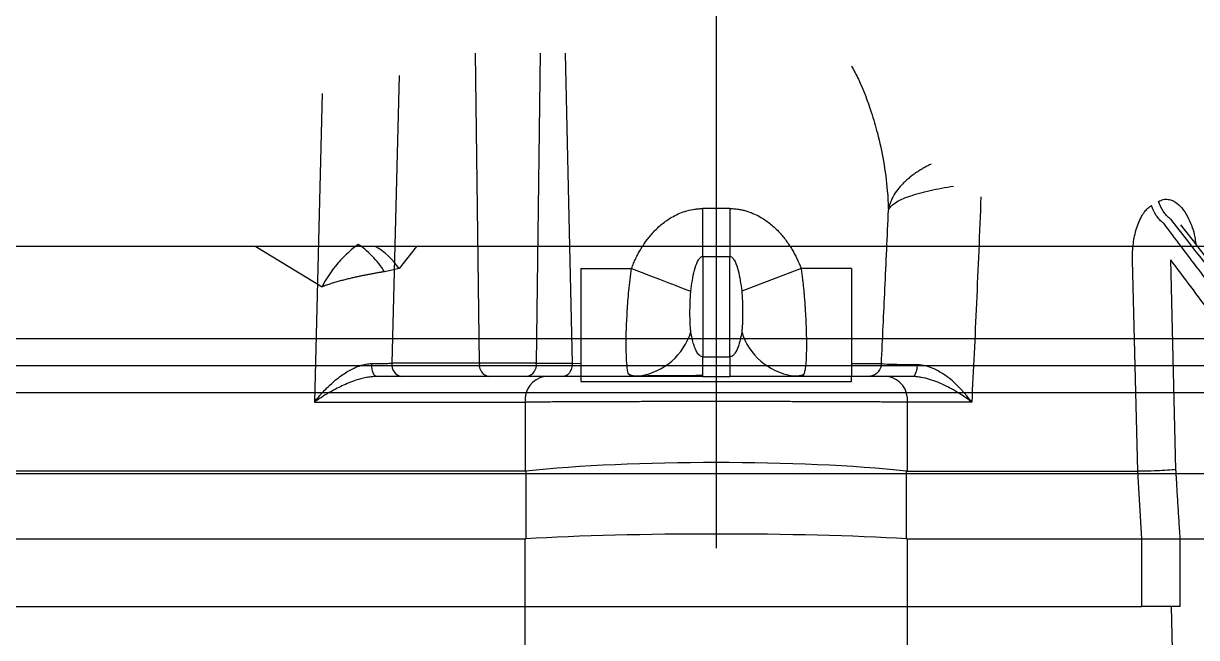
# Model space of a CAD drawing. Header units: millimetres. Extents: x 54215 to 67697, y 23496 to 56611.
# Drawn here: x 55650.33 to 55656.4, y 28498.66 to 28501.84 of the extents above; entities that cross this region are included whole.
import ezdxf

# ---------------------------------------------------------------- set-up
doc = ezdxf.new("R2010")
doc.units = ezdxf.units.MM

msp = doc.modelspace()

# ---------------------------------------------------------------- linework, layer by layer
at = {"color": 143, "true_color": 0x7aafdf}
for p, q in [((55653.9151, 28507.0919), (55653.9151, 28499.123)), ((55652.6897, 28500.0794), (55652.6699, 28501.6836)), ((55653.0039, 28501.6836), (55652.9841, 28500.0794)), ((55652.274, 28501.5692), (55652.2372, 28500.0794)), ((55651.8757, 28501.4746), (55651.8363, 28499.878)), ((55653.9851, 28500.8799), (55653.8451, 28500.8799)), ((55653.8451, 28500.6324), (55653.8451, 28500.8799)), ((55653.9851, 28500.8799), (55653.9851, 28500.6324)), ((55660.7966, 28500.6836), (55647.0337, 28500.6836)), ((55651.5341, 28500.6836), (55651.8757, 28500.4746)), ((55652.3642, 28500.6836), (55652.274, 28500.5692)), ((55653.8451, 28500.6324), (55653.9851, 28500.6324)), ((55653.8451, 28500.6324), (55653.8451, 28500.1131)), ((55653.9851, 28500.1131), (55653.9851, 28500.6324)), ((55653.2151, 28500.5706), (55653.4765, 28500.5706)), ((55653.2151, 28500.5706), (55653.2151, 28500.0106)), ((55654.3537, 28500.5706), (55654.0466, 28500.452)), ((55654.6151, 28500.5706), (55654.3537, 28500.5706)), ((55654.6151, 28500.5706), (55654.6151, 28500.0106)), ((55656.0948, 28499.5206), (55656.0679, 28500.6103)), ((55656.2925, 28499.5292), (55656.2657, 28500.6151)), ((55672.6751, 28500.2066), (55635.1551, 28500.2066)), ((55653.8451, 28500.1131), (55653.9851, 28500.1131)), ((55653.8451, 28500.0106), (55653.8451, 28500.1131)), ((55653.9851, 28500.1131), (55653.9851, 28500.0106)), ((55672.6751, 28500.0666), (55635.1551, 28500.0666)), ((55652.6897, 28500.0794), (55652.2372, 28500.0794)), ((55652.9841, 28500.0794), (55652.6897, 28500.0794)), ((55652.9841, 28500.0794), (55653.1703, 28500.0794)), ((55653.1703, 28500.0794), (55653.2151, 28500.0789)), ((55653.4765, 28500.0106), (55653.4632, 28500.0225)), ((55654.7691, 28500.077), (55654.6151, 28500.077)), ((55653.0254, 28500.0106), (55652.1558, 28500.0106)), ((55653.4765, 28500.0106), (55653.2151, 28500.0106)), ((55653.8451, 28500.0106), (55653.9851, 28500.0106)), ((55654.3537, 28500.0106), (55654.2979, 28500.0106)), ((55654.6151, 28500.0106), (55654.3537, 28500.0106)), ((55654.9308, 28500.0106), (55654.8049, 28500.0106)), ((55672.8151, 28499.9266), (55635.0151, 28499.9266)), ((55672.8151, 28499.9266), (55635.0151, 28499.9266)), ((55651.8363, 28499.878), (55652.9265, 28499.878)), ((55652.9265, 28499.878), (55652.9265, 28499.5206)), ((55654.9037, 28499.5206), (55654.9037, 28499.878)), ((55655.2364, 28499.878), (55654.9037, 28499.878)), ((55666.9435, 28499.5066), (55640.8868, 28499.5066)), ((55652.9265, 28499.5206), (55646.739, 28499.5206)), ((55652.9306, 28499.5209), (55652.9306, 28499.1708)), ((55654.8997, 28499.1708), (55654.8997, 28499.5209)), ((55654.9037, 28499.5206), (55656.0948, 28499.5206)), ((55656.1164, 28499.1706), (55656.0948, 28499.5206)), ((55646.6883, 28499.1706), (55652.9253, 28499.1706)), ((55652.9253, 28499.1706), (55652.9253, 28498.8206)), ((55654.9049, 28498.8206), (55654.9049, 28499.1706)), ((55654.9049, 28499.1706), (55656.1164, 28499.1706)), ((55656.1164, 28498.8206), (55656.1164, 28499.1706)), ((55656.3145, 28499.1706), (55657.1558, 28499.1706)), ((55646.697, 28498.8206), (55652.9253, 28498.8206)), ((55652.9253, 28498.8206), (55652.9253, 28498.5966)), ((55654.9049, 28498.5966), (55654.9049, 28498.8206)), ((55654.9049, 28498.8206), (55656.1164, 28498.8206)), ((55656.2986, 28497.6282), (55656.2692, 28498.8206))]:
    msp.add_line(p, q, dxfattribs=at)
at = {"color": 143, "true_color": 0x7aafdf, "flags": 128}
for points in [[(55653.134, 28501.6836), (55653.1515, 28500.9112), (55653.1703, 28500.0794)], [(55653.4765, 28500.5706), (55653.5263, 28500.5514), (55653.575, 28500.5326), (55653.6213, 28500.5147), (55653.6642, 28500.4981), (55653.7028, 28500.4833), (55653.736, 28500.4704), (55653.7632, 28500.4599), (55653.7837, 28500.452)]]:
    msp.add_lwpolyline(points, dxfattribs=at)
at = {"color": 143, "true_color": 0x7aafdf}
for centre, radius, start, end in [((55651.9689, 28500.3654), 0.3669, 33.74176, 60.15866), ((55653.4674, 28500.3409), 0.3314, 279.50345, 342.63682), ((55654.3628, 28500.3409), 0.3314, 197.36314, 260.49478), ((55652.2987, 28500.0715), 0.0621, 172.69985, 258.77449), ((55652.7513, 28500.0715), 0.0621, 172.69985, 258.77449), ((55652.9226, 28500.0715), 0.0621, 281.2255, 7.30016), ((55653.0484, 28499.8903), 0.1225, 100.82956, 185.78833), ((55654.7818, 28499.8903), 0.1225, 354.21171, 79.17046)]:
    msp.add_arc(centre, radius, start, end, dxfattribs=at)
for centre, major_axis, ratio, start_param, end_param in [((55653.9151, 28499.411), (-1.4, 0), 0.110419, 3.932424, 5.492354), ((55653.9151, 28526.2709), (0.9899, 26.7502), 0.037007, 3.142962, 3.147026), ((55653.9151, 28526.2709), (-0.9899, 26.7502), 0.037007, 3.136159, 3.140223), ((55653.9151, 28499.1097), (-1.4, 0), 0.061428, 3.932424, 5.492354), ((55653.9151, 28510.6224), (0.9972, 11.4514), 0.085813, 3.149065, 3.154346), ((55653.9151, 28510.6224), (-0.9972, 11.4514), 0.085813, 3.128839, 3.13412)]:
    msp.add_ellipse(centre, major_axis=major_axis, ratio=ratio, start_param=start_param, end_param=end_param, dxfattribs=at)
for points, knots in [([(55654.6151, 28501.6164), (55654.6271, 28501.5942), (55654.669, 28501.5168), (55654.7109, 28501.4003), (55654.7531, 28501.2586), (55654.7822, 28501.123), (55654.8002, 28500.9897), (55654.8041, 28500.905), (55654.8056, 28500.8717)], [0, 0, 0, 0, 0.09389, 0.327145, 0.470827, 0.663425, 0.867369, 1, 1, 1, 1]), ([(55655.027, 28501.1106), (55655.0209, 28501.1075), (55655.0085, 28501.1011), (55654.9899, 28501.0908), (55654.971, 28501.0796), (55654.952, 28501.0674), (55654.933, 28501.0542), (55654.9145, 28501.04), (55654.8966, 28501.0247), (55654.8753, 28501.0043), (55654.8517, 28500.9774), (55654.8327, 28500.9485), (55654.8198, 28500.922), (55654.8108, 28500.8983), (55654.8074, 28500.8809), (55654.8056, 28500.8717)], [0, 0, 0, 0, 0.053268, 0.108916, 0.166929, 0.227257, 0.289818, 0.35449, 0.421117, 0.489503, 0.610565, 0.743528, 0.816083, 0.90213, 1, 1, 1, 1]), ([(55654.8056, 28500.8717), (55654.8103, 28500.885), (55654.8225, 28500.898), (55654.8603, 28500.9224), (55654.8858, 28500.9339), (55654.9471, 28500.955), (55654.9828, 28500.9646), (55655.0596, 28500.9818), (55655.1007, 28500.9894), (55655.1413, 28500.9964)], [0, 0, 0, 0, 0.25, 0.25, 0.5, 0.5, 0.75, 0.75, 1, 1, 1, 1]), ([(55655.2839, 28500.9412), (55655.2802, 28500.8479), (55655.2729, 28500.6643), (55655.2611, 28500.3938), (55655.2492, 28500.1327), (55655.2406, 28499.9618), (55655.2364, 28499.878)], [0, 0, 0, 0, 0.263128, 0.517502, 0.763124, 1, 1, 1, 1]), ([(55653.4765, 28500.5706), (55653.4801, 28500.5794), (55653.487, 28500.5965), (55653.4984, 28500.6212), (55653.5102, 28500.6447), (55653.5278, 28500.6761), (55653.5529, 28500.7142), (55653.5899, 28500.7594), (55653.6334, 28500.8009), (55653.6878, 28500.8391), (55653.7428, 28500.864), (55653.789, 28500.8752), (55653.8201, 28500.879), (55653.8366, 28500.8796), (55653.8451, 28500.8799)], [0, 0, 0, 0, 0.055289, 0.10855, 0.159858, 0.209297, 0.319838, 0.427334, 0.552074, 0.671355, 0.816413, 0.903121, 0.949879, 1, 1, 1, 1]), ([(55653.9851, 28500.8799), (55653.9941, 28500.8796), (55654.0111, 28500.879), (55654.0353, 28500.8759), (55654.0576, 28500.8712), (55654.0955, 28500.8604), (55654.1436, 28500.8384), (55654.1978, 28500.8002), (55654.241, 28500.7587), (55654.2778, 28500.7136), (55654.3075, 28500.6683), (55654.333, 28500.6204), (55654.3467, 28500.5876), (55654.3537, 28500.5706)], [0, 0, 0, 0, 0.052693, 0.1000083, 0.1428724, 0.1863383, 0.3315386, 0.450244, 0.5746665, 0.6815177, 0.7917747, 0.8919739, 1, 1, 1, 1]), ([(55654.7691, 28500.077), (55654.7754, 28500.2061), (55654.7882, 28500.4709), (55654.7997, 28500.7359), (55654.8056, 28500.8717)], [0, 0, 0, 0, 0.487419, 1, 1, 1, 1]), ([(55656.0679, 28500.6103), (55656.0678, 28500.617), (55656.0676, 28500.6303), (55656.0681, 28500.6503), (55656.0692, 28500.67), (55656.0717, 28500.6965), (55656.0765, 28500.7291), (55656.0856, 28500.768), (55656.0979, 28500.8049), (55656.1131, 28500.8369), (55656.1296, 28500.8623), (55656.1468, 28500.8819), (55656.1596, 28500.8908), (55656.1659, 28500.8952)], [0, 0, 0, 0, 0.059119, 0.117772, 0.176087, 0.234193, 0.354897, 0.472358, 0.599796, 0.720967, 0.818638, 0.91088, 1, 1, 1, 1]), ([(55656.2282, 28500.8035), (55656.2148, 28500.8145), (55656.2019, 28500.8286), (55656.1802, 28500.8605), (55656.1716, 28500.8781), (55656.1659, 28500.8952)], [0, 0, 0, 0, 0.5, 0.5, 1, 1, 1, 1]), ([(55656.2022, 28500.9168), (55656.2103, 28500.9207), (55656.2262, 28500.9284), (55656.2516, 28500.929), (55656.2761, 28500.922), (55656.3033, 28500.9051), (55656.3325, 28500.8744), (55656.3656, 28500.8165), (55656.3885, 28500.7549), (55656.3938, 28500.7086), (55656.3951, 28500.6967)], [0, 0, 0, 0, 0.09283, 0.183851, 0.269072, 0.357475, 0.495606, 0.64615, 0.90838, 1, 1, 1, 1]), ([(55656.2638, 28500.8251), (55656.2505, 28500.8361), (55656.2376, 28500.8503), (55656.2162, 28500.8821), (55656.2078, 28500.8997), (55656.2022, 28500.9168)], [0, 0, 0, 0, 0.5, 0.5, 1, 1, 1, 1]), ([(55656.2282, 28500.8035), (55656.288, 28500.7243), (55656.4099, 28500.5624), (55656.5959, 28500.3137), (55656.7889, 28500.0543), (55656.9888, 28499.7841), (55657.1242, 28499.6), (55657.1931, 28499.5063)], [0, 0, 0, 0, 0.184526, 0.376783, 0.576778, 0.784517, 1, 1, 1, 1]), ([(55657.3008, 28499.5234), (55657.1445, 28499.728), (55656.8188, 28500.1546), (55656.4897, 28500.576), (55656.3185, 28500.7952)], [0, 0, 0, 0, 0.479846, 1, 1, 1, 1]), ([(55652.0625, 28500.6947), (55652.0443, 28500.6811), (55652.0266, 28500.6662), (55651.9913, 28500.6334), (55651.9739, 28500.6156), (55651.925, 28500.559), (55651.8964, 28500.5171), (55651.8757, 28500.4746)], [0, 0, 0, 0, 0.25, 0.25, 0.5, 0.5, 1, 1, 1, 1]), ([(55652.1991, 28500.5532), (55652.1812, 28500.5808), (55652.1585, 28500.6098), (55652.1099, 28500.6601), (55652.0846, 28500.6809), (55652.0625, 28500.6947)], [0, 0, 0, 0, 0.5, 0.5, 1, 1, 1, 1]), ([(55653.7837, 28500.452), (55653.7857, 28500.4704), (55653.7883, 28500.4893), (55653.7944, 28500.526), (55653.798, 28500.5437), (55653.8068, 28500.5771), (55653.8119, 28500.5928), (55653.8217, 28500.613), (55653.8254, 28500.6191), (55653.8319, 28500.6263), (55653.8342, 28500.6284), (55653.8393, 28500.6313), (55653.8421, 28500.632), (55653.8451, 28500.6324)], [0, 0, 0, 0, 0.25, 0.25, 0.5, 0.5, 0.75, 0.75, 0.875, 0.875, 0.9375, 0.9375, 1, 1, 1, 1]), ([(55653.9851, 28500.6324), (55653.9881, 28500.632), (55653.991, 28500.6314), (55653.9962, 28500.6283), (55653.9986, 28500.6261), (55654.0051, 28500.6187), (55654.0087, 28500.6126), (55654.0185, 28500.5924), (55654.0236, 28500.5766), (55654.0323, 28500.5433), (55654.0359, 28500.5257), (55654.042, 28500.4891), (55654.0445, 28500.4703), (55654.0466, 28500.452)], [0, 0, 0, 0, 0.0625, 0.0625, 0.125, 0.125, 0.25, 0.25, 0.5, 0.5, 0.75, 0.75, 1, 1, 1, 1]), ([(55652.274, 28500.5692), (55652.2693, 28500.5679), (55652.26, 28500.5655), (55652.2452, 28500.5621), (55652.2301, 28500.5589), (55652.2148, 28500.5559), (55652.2042, 28500.5541), (55652.1991, 28500.5532)], [0, 0, 0, 0, 0.211977, 0.417945, 0.617925, 0.811936, 1, 1, 1, 1]), ([(55653.4632, 28500.0225), (55653.463, 28500.0226), (55653.4586, 28500.0264), (55653.4524, 28500.0661), (55653.4471, 28500.1639), (55653.4518, 28500.3167), (55653.462, 28500.4566), (55653.4716, 28500.5317), (55653.4765, 28500.5706)], [0, 0, 0, 0, 0.005071, 0.147994, 0.425493, 0.703687, 0.846218, 1, 1, 1, 1]), ([(55654.3537, 28500.5706), (55654.355, 28500.5616), (55654.3574, 28500.5437), (55654.3608, 28500.5168), (55654.3638, 28500.4902), (55654.3666, 28500.4639), (55654.3701, 28500.4268), (55654.3739, 28500.3782), (55654.3778, 28500.3126), (55654.3805, 28500.2423), (55654.3815, 28500.1744), (55654.3806, 28500.1178), (55654.3782, 28500.076), (55654.3745, 28500.0466), (55654.3702, 28500.0286), (55654.3653, 28500.0178), (55654.36, 28500.0118), (55654.3558, 28500.011), (55654.3537, 28500.0106)], [0, 0, 0, 0, 0.030926, 0.061687, 0.092286, 0.122726, 0.153012, 0.222094, 0.295354, 0.3961, 0.50011, 0.59693, 0.691041, 0.767718, 0.839841, 0.893043, 0.946423, 1, 1, 1, 1]), ([(55657.1558, 28499.4121), (55657.0768, 28499.5198), (55656.9223, 28499.7306), (55656.6949, 28500.0387), (55656.4773, 28500.3322), (55656.3351, 28500.5223), (55656.2657, 28500.6151)], [0, 0, 0, 0, 0.267315, 0.523086, 0.767313, 1, 1, 1, 1]), ([(55652.0748, 28500.5303), (55652.0687, 28500.529), (55652.056, 28500.5263), (55652.0362, 28500.5218), (55652.0151, 28500.5169), (55651.9928, 28500.5113), (55651.9696, 28500.5052), (55651.9458, 28500.4985), (55651.9218, 28500.4912), (55651.8979, 28500.4832), (55651.8832, 28500.4775), (55651.8757, 28500.4746)], [0, 0, 0, 0, 0.0825618, 0.1722584, 0.2690914, 0.3730622, 0.4841715, 0.6024199, 0.7278074, 0.8603342, 1, 1, 1, 1]), ([(55652.1991, 28500.5532), (55652.1935, 28500.5523), (55652.1825, 28500.5505), (55652.1653, 28500.5475), (55652.1478, 28500.5444), (55652.1299, 28500.5411), (55652.1117, 28500.5377), (55652.0933, 28500.5341), (55652.081, 28500.5315), (55652.0748, 28500.5303)], [0, 0, 0, 0, 0.1414379, 0.2833414, 0.425715, 0.5685633, 0.7118906, 0.8557014, 1, 1, 1, 1]), ([(55653.7837, 28500.242), (55653.7827, 28500.2488), (55653.782, 28500.2556), (55653.7808, 28500.2704), (55653.7804, 28500.2785), (55653.7794, 28500.3034), (55653.7791, 28500.3213), (55653.7791, 28500.3582), (55653.7794, 28500.3773), (55653.7804, 28500.4057), (55653.7808, 28500.4152), (55653.782, 28500.4336), (55653.7827, 28500.4426), (55653.7837, 28500.452)], [0, 0, 0, 0, 0.125, 0.125, 0.25, 0.25, 0.5, 0.5, 0.75, 0.75, 0.875, 0.875, 1, 1, 1, 1]), ([(55654.0466, 28500.452), (55654.0476, 28500.4426), (55654.0483, 28500.4336), (55654.0494, 28500.4152), (55654.0499, 28500.4057), (55654.0509, 28500.3772), (55654.0511, 28500.3582), (55654.0511, 28500.3213), (55654.0509, 28500.3033), (55654.0499, 28500.2784), (55654.0494, 28500.2704), (55654.0483, 28500.2557), (55654.0476, 28500.2488), (55654.0466, 28500.242)], [0, 0, 0, 0, 0.125, 0.125, 0.25, 0.25, 0.5, 0.5, 0.75, 0.75, 0.875, 0.875, 1, 1, 1, 1]), ([(55653.8123, 28500.1421), (55653.8105, 28500.1455), (55653.8086, 28500.1493), (55653.8053, 28500.1569), (55653.8038, 28500.1608), (55653.7994, 28500.1727), (55653.7969, 28500.1809), (55653.79, 28500.2065), (55653.7864, 28500.2246), (55653.7837, 28500.242)], [0, 0, 0, 0, 0.125, 0.125, 0.25, 0.25, 0.5, 0.5, 1, 1, 1, 1]), ([(55654.0466, 28500.242), (55654.0445, 28500.2289), (55654.042, 28500.2154), (55654.0358, 28500.1891), (55654.0322, 28500.1765), (55654.0235, 28500.1527), (55654.0184, 28500.1414), (55654.0085, 28500.127), (55654.0049, 28500.1227), (55653.9983, 28500.1175), (55653.9961, 28500.116), (55653.991, 28500.114), (55653.9881, 28500.1136), (55653.9851, 28500.1131)], [0, 0, 0, 0, 0.25, 0.25, 0.5, 0.5, 0.75, 0.75, 0.875, 0.875, 0.9375, 0.9375, 1, 1, 1, 1]), ([(55653.8451, 28500.1131), (55653.8411, 28500.1137), (55653.8374, 28500.1144), (55653.8309, 28500.118), (55653.828, 28500.1204), (55653.8202, 28500.1285), (55653.816, 28500.1351), (55653.8123, 28500.1421)], [0, 0, 0, 0, 0.25, 0.25, 0.5, 0.5, 1, 1, 1, 1]), ([(55651.8363, 28499.878), (55651.8415, 28499.8847), (55651.8509, 28499.8968), (55651.8647, 28499.9131), (55651.8808, 28499.9312), (55651.8999, 28499.9511), (55651.9255, 28499.9754), (55651.9528, 28499.9986), (55651.9822, 28500.0202), (55652.0104, 28500.0385), (55652.0293, 28500.0482), (55652.0383, 28500.0528)], [0, 0, 0, 0, 0.101912, 0.185072, 0.249479, 0.382384, 0.499071, 0.642693, 0.773811, 0.892763, 1, 1, 1, 1]), ([(55652.0383, 28500.0528), (55652.0439, 28500.0554), (55652.0549, 28500.0605), (55652.0715, 28500.0667), (55652.0875, 28500.0716), (55652.103, 28500.0751), (55652.118, 28500.0774), (55652.1277, 28500.0778), (55652.1325, 28500.078)], [0, 0, 0, 0, 0.185565, 0.362574, 0.531698, 0.693707, 0.84948, 1, 1, 1, 1]), ([(55652.1325, 28500.078), (55652.1393, 28500.078), (55652.1533, 28500.0782), (55652.1665, 28500.0784), (55652.1733, 28500.0784)], [0, 0, 0, 0, 0.487095, 1, 1, 1, 1]), ([(55652.1558, 28500.0106), (55652.1531, 28500.0106), (55652.1502, 28500.0121), (55652.1446, 28500.0186), (55652.1419, 28500.0237), (55652.1374, 28500.0367), (55652.1355, 28500.0446), (55652.1332, 28500.0612), (55652.1326, 28500.0699), (55652.1325, 28500.078)], [0, 0, 0, 0, 0.25, 0.25, 0.5, 0.5, 0.75, 0.75, 1, 1, 1, 1]), ([(55652.1733, 28500.0784), (55652.1788, 28500.0785), (55652.19, 28500.0787), (55652.2061, 28500.0789), (55652.2221, 28500.0791), (55652.2321, 28500.0793), (55652.2372, 28500.0794)], [0, 0, 0, 0, 0.236522, 0.482029, 0.736522, 1, 1, 1, 1]), ([(55653.1703, 28500.0794), (55653.1702, 28500.0712), (55653.1691, 28500.0625), (55653.1641, 28500.0455), (55653.1603, 28500.0374), (55653.1507, 28500.024), (55653.1449, 28500.0188), (55653.1328, 28500.0121), (55653.1266, 28500.0106), (55653.1208, 28500.0106)], [0, 0, 0, 0, 0.25, 0.25, 0.5, 0.5, 0.75, 0.75, 1, 1, 1, 1]), ([(55653.4631, 28500.0221), (55653.4731, 28500.0192), (55653.4927, 28500.0134), (55653.5145, 28500.014), (55653.5252, 28500.0142)], [0, 0, 0, 0, 0.510638, 1, 1, 1, 1]), ([(55654.3051, 28500.0142), (55654.3157, 28500.0139), (55654.3375, 28500.0133), (55654.357, 28500.019), (55654.367, 28500.0219)], [0, 0, 0, 0, 0.488846, 1, 1, 1, 1]), ([(55654.7691, 28500.077), (55654.7687, 28500.069), (55654.7668, 28500.0604), (55654.7596, 28500.0441), (55654.7542, 28500.0363), (55654.7407, 28500.0235), (55654.7326, 28500.0185), (55654.7159, 28500.0121), (55654.7073, 28500.0106), (55654.6993, 28500.0106)], [0, 0, 0, 0, 0.25, 0.25, 0.5, 0.5, 0.75, 0.75, 1, 1, 1, 1]), ([(55654.9541, 28500.0715), (55654.9015, 28500.0714), (55654.8549, 28500.0719), (55654.7896, 28500.0739), (55654.7709, 28500.0755), (55654.7691, 28500.077)], [0, 0, 0, 0, 0.5, 0.5, 1, 1, 1, 1]), ([(55654.9541, 28500.0715), (55654.9538, 28500.0639), (55654.953, 28500.0559), (55654.9504, 28500.0408), (55654.9485, 28500.0338), (55654.9441, 28500.0222), (55654.9415, 28500.0177), (55654.9362, 28500.0119), (55654.9334, 28500.0106), (55654.9308, 28500.0106)], [0, 0, 0, 0, 0.25, 0.25, 0.5, 0.5, 0.75, 0.75, 1, 1, 1, 1]), ([(55655.2364, 28499.878), (55655.2053, 28499.9217), (55655.1662, 28499.9653), (55655.0952, 28500.0205), (55655.0694, 28500.0372), (55655.0139, 28500.0627), (55654.9838, 28500.0715), (55654.9541, 28500.0715)], [0, 0, 0, 0, 0.5, 0.5, 0.75, 0.75, 1, 1, 1, 1]), ([(55652.1558, 28500.0106), (55652.1543, 28500.0106), (55652.15, 28500.0106), (55652.1412, 28500.0102), (55652.1252, 28500.0088), (55652.0942, 28500.0039), (55652.0421, 28499.9895), (55651.9902, 28499.968), (55651.9415, 28499.9439), (55651.9023, 28499.9218), (55651.8659, 28499.8988), (55651.8449, 28499.8841), (55651.8363, 28499.878)], [0, 0, 0, 0, 0.012526, 0.034607, 0.069439, 0.139678, 0.281572, 0.4962, 0.600166, 0.747933, 0.895826, 1, 1, 1, 1]), ([(55653.2151, 28500.0106), (55653.2151, 28500.0106), (55653.2151, 28500.0102), (55653.2151, 28500.0093), (55653.2151, 28500.0085), (55653.2151, 28500.0074), (55653.2151, 28500.0059), (55653.2151, 28500.0048), (55653.2151, 28500.0036), (55653.2151, 28500.0022), (55653.2151, 28500.0008), (55653.2151, 28499.9993), (55653.2151, 28499.9977), (55653.2151, 28499.9964), (55653.2151, 28499.9949), (55653.2151, 28499.9936), (55653.2151, 28499.9923), (55653.2151, 28499.991), (55653.2151, 28499.9899), (55653.2151, 28499.9887), (55653.2151, 28499.9876), (55653.2151, 28499.9867), (55653.2151, 28499.9861), (55653.2151, 28499.9856), (55653.2151, 28499.9852)], [0, 0, 0, 0, 0.0000509059, 0.0000509059, 0.0000509059, 0.0000959823, 0.0000959823, 0.0000959823, 0.0001286769, 0.0001286769, 0.0001286769, 0.0001615992, 0.0001615992, 0.0001615992, 0.0001910605, 0.0001910605, 0.0001910605, 0.0002194908, 0.0002194908, 0.0002194908, 0.0002497717, 0.0002497717, 0.0002497717, 0.0002681743, 0.0002681743, 0.0002681743, 0.0002681743]), ([(55653.2151, 28499.9852), (55653.3198, 28499.9852), (55653.4333, 28499.9852), (55653.6696, 28499.9852), (55653.7923, 28499.9852), (55654.0379, 28499.9852), (55654.1607, 28499.9852), (55654.3969, 28499.9852), (55654.5105, 28499.9852), (55654.6151, 28499.9852)], [0, 0, 0, 0, 0.25, 0.25, 0.5, 0.5, 0.75, 0.75, 1, 1, 1, 1]), ([(55653.6479, 28500.0106), (55653.6429, 28500.0106), (55653.6329, 28500.0106), (55653.6185, 28500.0106), (55653.6043, 28500.0106), (55653.5823, 28500.0106), (55653.5541, 28500.0106), (55653.5238, 28500.0106), (55653.4979, 28500.0106), (55653.4839, 28500.0106), (55653.4765, 28500.0106)], [0, 0, 0, 0, 0.063217, 0.12739, 0.192649, 0.259118, 0.44543, 0.637374, 0.810086, 1, 1, 1, 1]), ([(55653.5235, 28500.0144), (55653.5565, 28500.0151), (55653.607, 28500.0163), (55653.7036, 28500.0166), (55653.7766, 28500.0167), (55653.8207, 28500.0171), (55653.8451, 28500.0172)], [0, 0, 0, 0, 0.45705, 0.699237, 0.833871, 1, 1, 1, 1]), ([(55653.8451, 28500.0106), (55653.8365, 28500.0106), (55653.82, 28500.0106), (55653.7893, 28500.0106), (55653.7559, 28500.0106), (55653.7198, 28500.0106), (55653.6912, 28500.0106), (55653.6672, 28500.0106), (55653.6544, 28500.0106), (55653.6479, 28500.0106)], [0, 0, 0, 0, 0.121383, 0.233413, 0.435648, 0.604173, 0.776727, 0.887628, 1, 1, 1, 1]), ([(55654.3537, 28500.0106), (55654.3502, 28500.0106), (55654.3432, 28500.0106), (55654.3319, 28500.0106), (55654.3201, 28500.0106), (55654.3025, 28500.0106), (55654.2774, 28500.0106), (55654.2403, 28500.0106), (55654.1969, 28500.0106), (55654.1424, 28500.0106), (55654.0875, 28500.0106), (55654.0412, 28500.0106), (55654.0102, 28500.0106), (55653.9937, 28500.0106), (55653.9851, 28500.0106)], [0, 0, 0, 0, 0.055289, 0.10855, 0.159858, 0.209297, 0.319838, 0.427334, 0.552074, 0.671355, 0.816413, 0.903121, 0.949879, 1, 1, 1, 1]), ([(55654.6151, 28499.9852), (55654.6151, 28499.986), (55654.6151, 28499.9871), (55654.6151, 28499.9884), (55654.6151, 28499.9897), (55654.6151, 28499.9912), (55654.6151, 28499.9928), (55654.6151, 28499.9942), (55654.6151, 28499.9957), (55654.6151, 28499.9972), (55654.6151, 28499.9986), (55654.6151, 28499.9999), (55654.6151, 28500.0012), (55654.6151, 28500.0025), (55654.6151, 28500.0036), (55654.6151, 28500.0047), (55654.6151, 28500.0058), (55654.6151, 28500.0069), (55654.6151, 28500.0077), (55654.6151, 28500.0086), (55654.6151, 28500.0094), (55654.6151, 28500.0098), (55654.6151, 28500.0104), (55654.6151, 28500.0106), (55654.6151, 28500.0106)], [0, 0, 0, 0, 0.00003593, 0.00003593, 0.00003593, 0.0000721666, 0.0000721666, 0.0000721666, 0.0001041862, 0.0001041862, 0.0001041862, 0.0001330608, 0.0001330608, 0.0001330608, 0.0001621354, 0.0001621354, 0.0001621354, 0.0001940051, 0.0001940051, 0.0001940051, 0.0002304678, 0.0002304678, 0.0002304678, 0.0002697182, 0.0002697182, 0.0002697182, 0.0002697182]), ([(55655.2364, 28499.878), (55655.2313, 28499.8818), (55655.2197, 28499.8907), (55655.1988, 28499.9056), (55655.1696, 28499.9251), (55655.1363, 28499.9449), (55655.0861, 28499.971), (55655.0336, 28499.9929), (55654.9823, 28500.0057), (55654.9581, 28500.0091), (55654.9459, 28500.0102), (55654.9396, 28500.0105), (55654.9342, 28500.0106), (55654.9318, 28500.0106), (55654.9308, 28500.0106)], [0, 0, 0, 0, 0.065302, 0.149302, 0.252338, 0.40049, 0.504221, 0.754188, 0.878012, 0.939311, 0.955112, 0.979848, 0.991517, 1, 1, 1, 1]), ([(55653.9151, 28499.881), (55653.9, 28499.881), (55653.8698, 28499.881), (55653.8244, 28499.881), (55653.7789, 28499.881), (55653.7332, 28499.8809), (55653.6876, 28499.8809), (55653.642, 28499.8809), (55653.5964, 28499.8808), (55653.551, 28499.8807), (55653.5058, 28499.8806), (55653.4608, 28499.8805), (55653.4162, 28499.8804), (55653.3719, 28499.8803), (55653.328, 28499.8801), (55653.2846, 28499.88), (55653.2417, 28499.8798), (55653.1995, 28499.8796), (55653.158, 28499.8794), (55653.1171, 28499.8792), (55653.0771, 28499.879), (55653.0379, 28499.8787), (55652.9997, 28499.8785), (55652.9624, 28499.8782), (55652.9385, 28499.8781), (55652.9265, 28499.878)], [0, 0, 0, 0, 0.041192, 0.082591, 0.124196, 0.166008, 0.208027, 0.250254, 0.292688, 0.335329, 0.378179, 0.421236, 0.464502, 0.507976, 0.551659, 0.595551, 0.639652, 0.683961, 0.728481, 0.773209, 0.818147, 0.863295, 0.908653, 0.954222, 1, 1, 1, 1]), ([(55654.9037, 28499.878), (55654.8931, 28499.878), (55654.872, 28499.8782), (55654.8392, 28499.8784), (55654.8056, 28499.8786), (55654.7713, 28499.8789), (55654.7363, 28499.8791), (55654.7006, 28499.8793), (55654.6643, 28499.8794), (55654.6275, 28499.8796), (55654.5901, 28499.8798), (55654.5523, 28499.88), (55654.514, 28499.8801), (55654.4753, 28499.8802), (55654.4363, 28499.8804), (55654.3969, 28499.8805), (55654.3573, 28499.8806), (55654.3175, 28499.8806), (55654.2775, 28499.8807), (55654.2373, 28499.8808), (55654.197, 28499.8808), (55654.1567, 28499.8809), (55654.1163, 28499.8809), (55654.0759, 28499.8809), (55654.0356, 28499.881), (55653.9953, 28499.881), (55653.9552, 28499.881), (55653.9285, 28499.881), (55653.9151, 28499.881)], [0, 0, 0, 0, 0.040507, 0.08085, 0.121028, 0.161041, 0.200891, 0.240576, 0.280097, 0.319455, 0.358648, 0.397678, 0.436544, 0.475247, 0.513787, 0.552163, 0.590377, 0.628427, 0.666315, 0.70404, 0.741602, 0.779002, 0.81624, 0.853316, 0.89023, 0.926981, 0.963571, 1, 1, 1, 1]), ([(55656.2925, 28499.5292), (55656.2808, 28499.5279), (55656.2662, 28499.5266), (55656.2322, 28499.5244), (55656.213, 28499.5234), (55656.1744, 28499.5219), (55656.1552, 28499.5214), (55656.1212, 28499.5207), (55656.1065, 28499.5206), (55656.0948, 28499.5206)], [0, 0, 0, 0, 0.25, 0.25, 0.5, 0.5, 0.75, 0.75, 1, 1, 1, 1]), ([(55656.3145, 28499.1706), (55656.3135, 28499.1875), (55656.3124, 28499.2063), (55656.311, 28499.2298), (55656.3106, 28499.2369), (55656.3097, 28499.2516), (55656.3074, 28499.2883), (55656.3033, 28499.3544), (55656.2988, 28499.4278), (55656.2956, 28499.4792), (55656.2943, 28499.5012), (55656.2936, 28499.5123), (55656.2934, 28499.5159), (55656.2929, 28499.5226), (55656.2927, 28499.5258), (55656.2925, 28499.5292)], [0, 0, 0, 0, 0.125, 0.125, 0.1875, 0.1875, 0.25, 0.5, 0.75, 0.875, 0.9375, 0.9375, 0.96875, 0.96875, 1, 1, 1, 1]), ([(55656.1164, 28499.1706), (55656.1281, 28499.1706), (55656.1428, 28499.1706), (55656.1769, 28499.1706), (55656.1961, 28499.1706), (55656.2348, 28499.1706), (55656.2541, 28499.1706), (55656.2881, 28499.1706), (55656.3028, 28499.1706), (55656.3145, 28499.1706)], [0, 0, 0, 0, 0.25, 0.25, 0.5, 0.5, 0.75, 0.75, 1, 1, 1, 1]), ([(55656.3143, 28498.8206), (55656.3143, 28498.879), (55656.3143, 28498.9665), (55656.3143, 28499.0686), (55656.3143, 28499.1269), (55656.3144, 28499.1561), (55656.3145, 28499.1706)], [0, 0, 0, 0, 0.499996, 0.749994, 0.874992, 1, 1, 1, 1]), ([(55652.9253, 28498.8206), (55652.9359, 28498.8206), (55652.9571, 28498.8206), (55652.9899, 28498.8206), (55653.0235, 28498.8206), (55653.0579, 28498.8206), (55653.0929, 28498.8206), (55653.1286, 28498.8206), (55653.1649, 28498.8206), (55653.2018, 28498.8206), (55653.2392, 28498.8206), (55653.2771, 28498.8206), (55653.3155, 28498.8206), (55653.3542, 28498.8206), (55653.3933, 28498.8206), (55653.4327, 28498.8206), (55653.4723, 28498.8206), (55653.5122, 28498.8206), (55653.5523, 28498.8206), (55653.5925, 28498.8206), (55653.6328, 28498.8206), (55653.6732, 28498.8206), (55653.7137, 28498.8206), (55653.7541, 28498.8206), (55653.7945, 28498.8206), (55653.8348, 28498.8206), (55653.875, 28498.8206), (55653.9285, 28498.8206), (55653.9957, 28498.8206), (55654.0764, 28498.8206), (55654.1573, 28498.8206), (55654.2381, 28498.8206), (55654.3184, 28498.8206), (55654.398, 28498.8206), (55654.4765, 28498.8206), (55654.5536, 28498.8206), (55654.6289, 28498.8206), (55654.7022, 28498.8206), (55654.7729, 28498.8206), (55654.8411, 28498.8206), (55654.8836, 28498.8206), (55654.9049, 28498.8206)], [0, 0, 0, 0, 0.020246, 0.040411, 0.060495, 0.080498, 0.100419, 0.12026, 0.140019, 0.159697, 0.179294, 0.198809, 0.218244, 0.237597, 0.256869, 0.27606, 0.29517, 0.314199, 0.333147, 0.352013, 0.370799, 0.389504, 0.408127, 0.426669, 0.445131, 0.463511, 0.48181, 0.500029, 0.536542, 0.573379, 0.610541, 0.648027, 0.685837, 0.723971, 0.76243, 0.801213, 0.840321, 0.879754, 0.919511, 0.959593, 1, 1, 1, 1]), ([(55656.3143, 28498.8206), (55656.3013, 28498.8206), (55656.2859, 28498.8206), (55656.2519, 28498.8206), (55656.2337, 28498.8206), (55656.1785, 28498.8206), (55656.1425, 28498.8206), (55656.1164, 28498.8206)], [0, 0, 0, 0, 0.25, 0.25, 0.5, 0.5, 1, 1, 1, 1])]:
    msp.add_open_spline(points, degree=3, knots=knots, dxfattribs=at)
for points in [[(55656.2638, 28500.8251), (55656.5989, 28500.4), (55656.931, 28499.9703), (55657.2613, 28499.5384)], [(55653.1233, 28500.0106), (55653.0892, 28500.0106), (55653.0565, 28500.0106), (55653.0254, 28500.0106)], [(55653.2151, 28500.0106), (55653.1835, 28500.0106), (55653.1529, 28500.0106), (55653.1233, 28500.0106)], [(55654.8049, 28500.0106), (55654.7469, 28500.0106), (55654.6832, 28500.0106), (55654.6151, 28500.0106)]]:
    msp.add_open_spline(points, degree=3, dxfattribs=at)

doc.saveas('drawing.dxf')
